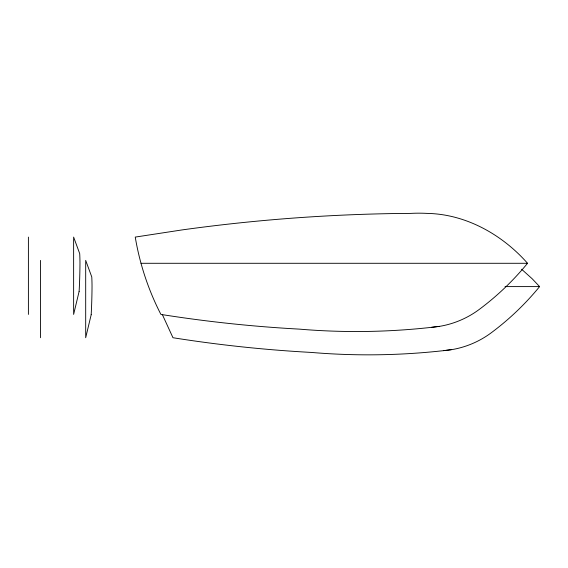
<?xml version="1.0" encoding="UTF-8"?>
<svg xmlns="http://www.w3.org/2000/svg" width="568" height="568" viewBox="0 0 568 568"><rect width="100%" height="100%" fill="white"/><g stroke="black" fill="none" stroke-linecap="round" stroke-linejoin="round"><path stroke-width="0.85" d="M162.427 314.729L172.97 337.726A1354.311 1354.311 0 0 0 311.328 352.43A677.113 677.113 0 0 0 443.523 350.655L452.071 349.59A91.732 91.732 0 0 0 491.277 332.763A273.662 273.662 0 0 0 539.6 286.599L532.152 278.739L521.616 269.253M431.467 327.346L440.008 326.281A91.732 91.732 0 0 0 479.214 309.454A273.662 273.662 0 0 0 527.537 263.289C502.19 234.57 465.781 214.044 426.909 213.391A150.272 150.272 0 0 0 410.558 213.405L394.938 213.54A1743.086 1743.086 0 0 0 182.079 229.919L135.248 237.09C139.735 263.985 148.425 290.17 160.907 314.416A1354.311 1354.311 0 0 0 299.272 329.12A677.113 677.113 0 0 0 431.467 327.346L439.1 326.415M443.523 350.655L451.162 349.725M141.013 263.289L527.537 263.289M505.023 286.599L539.6 286.599M40.463 260.4L40.463 337.726M28.4 237.09L28.4 314.416M79.122 291.419L73.627 314.416L73.627 237.09L79.712 253.64A32.646 5.311 -90 0 1 79.974 263.289A100.664 16.366 90 0 1 79.222 289.574L79.122 291.419M91.178 314.729L85.69 337.726L85.69 260.4L91.775 276.957A32.646 5.311 -90 0 1 92.03 286.599A100.664 16.366 90 0 1 91.278 312.883L91.178 314.729"/></g></svg>
